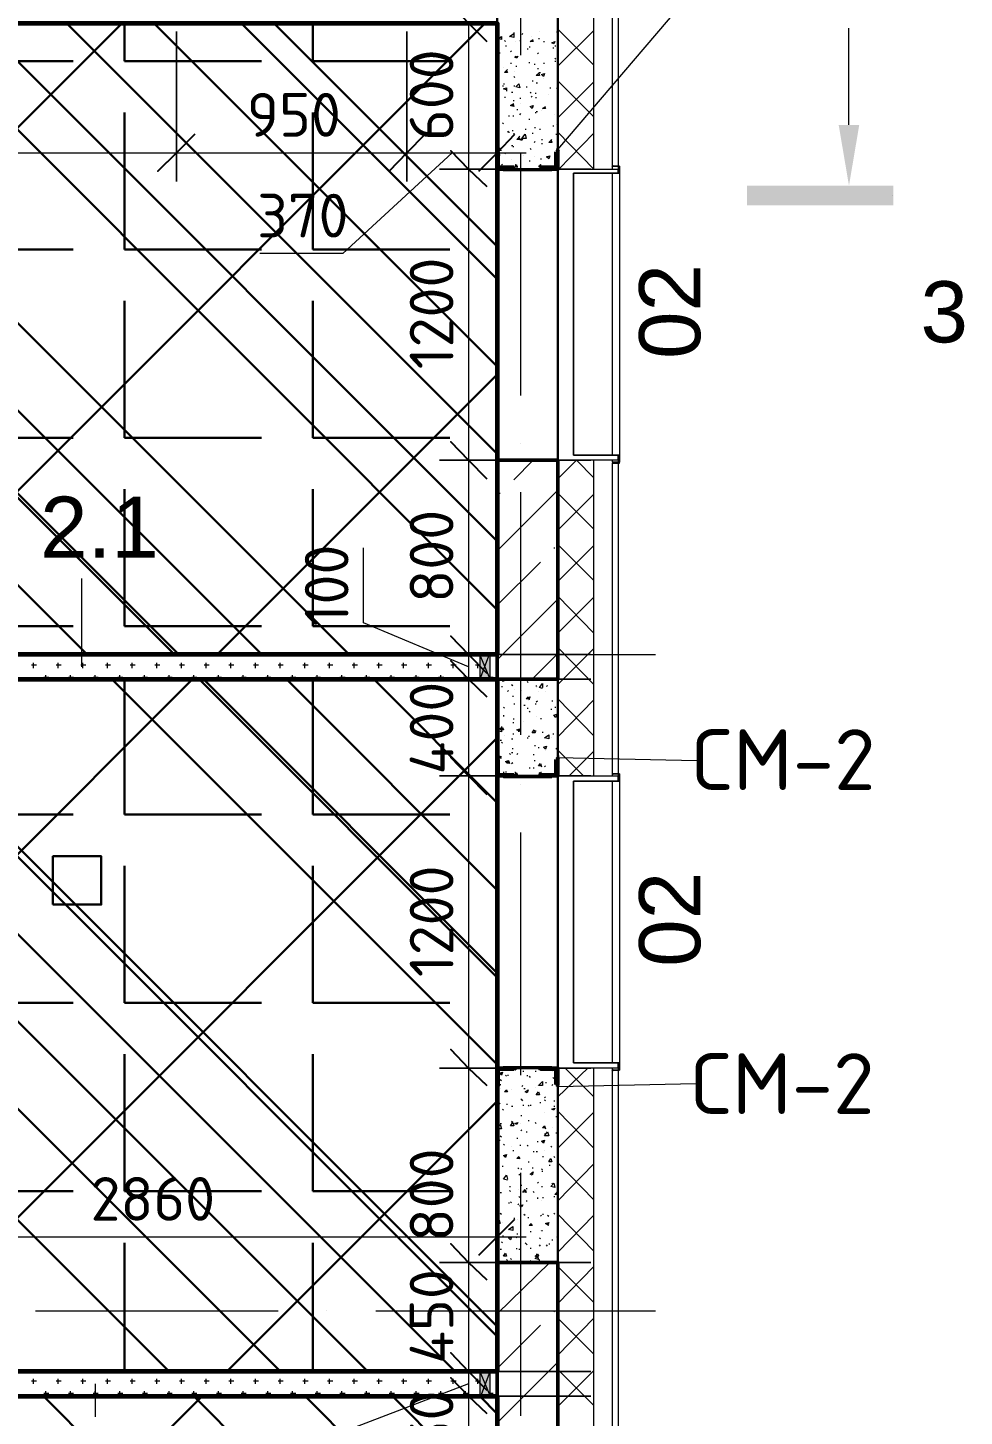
# Model space of a CAD drawing. Header units: millimetres. Extents: x -84737 to 172119, y -43083 to 59399.
# Drawn here: x 53876 to 57730, y 44044 to 49759 of the extents above; entities that cross this region are included whole.
import ezdxf

# ---------------------------------------------------------------- set-up
doc = ezdxf.new("R2010")
doc.units = ezdxf.units.MM
for name, color, linetype, lineweight in [('10) Плитка КР-3 300х300', 40, 'Continuous', 30), ('14) Плитка стены СТ-5.1', 3, 'Continuous', 60), ('19) Краска ПТ-5 потолок', 161, 'Continuous', 30), ('22) Шпакл. баз. фин. Потолок', 102, 'Continuous', 30)]:
    doc.layers.add(name, color=color, linetype=linetype, lineweight=lineweight)
for name, color, linetype in [('PDF _Марки', 7, 'Continuous'), ('PDF _Несущие колонны', 7, 'Continuous'), ('PDF _Обобщенные модели', 7, 'Continuous'), ('PDF _Обозначения', 7, 'Continuous'), ('PDF _Окна', 7, 'Continuous'), ('PDF _Оси', 7, 'Continuous'), ('PDF _Перекрытия', 7, 'Continuous'), ('PDF _Размеры-100', 7, 'Continuous'), ('PDF _Стены', 7, 'Continuous'), ('PDF _Текст', 7, 'Continuous'), ('PDF _Элементы узлов', 7, 'Continuous')]:
    doc.layers.add(name, color=color, linetype=linetype)
doc.styles.add('PDF GOSTCommon', font='arial.ttf')
doc.styles.add('PDF ISOCPEUR', font='isocpeur.ttf')

msp = doc.modelspace()

# ---------------------------------------------------------------- hatches: boundary and pattern name
at = {"layer": '10) Плитка КР-3 300х300', "transparency": 33554687}
h = msp.add_hatch(dxfattribs=at)
h.set_pattern_fill('ANGLE', color=256, scale=111)
h.set_pattern_definition([(0, (0, 0), (0, 775.335), [563.88, -211.455]), (90, (0, 0), (-775.335, 5e-14), [563.88, -211.455])])
h.paths.add_polyline_path([(52446.9, 46979.9), (52446.9, 47077.3), (55808, 47077.3), (55808, 44228.3), (52946.4, 44228.3), (52946.4, 45777.7), (53246.9, 45777.7), (53246.9, 45976.7), (52446.9, 45976.7)])
h.paths.add_polyline_path([(52446.9, 48029.7), (52446.9, 49778.1), (55808, 49778.1), (55808, 47178.9), (53246.9, 47178.9), (53246.9, 48029.7)])
h.paths.add_polyline_path([(46304.5, 41878.9), (46304.5, 44499.3), (47455.9, 44478.1), (47455.9, 45599.9), (49504.8, 45599.9), (49504.8, 44258), (49758.8, 44258), (49777.8, 45777.7), (52264.8, 45777.7), (52264.8, 45104.6), (52264.8, 45100.4), (52844.8, 45100.4), (52844.8, 44126.7), (55808, 44126.7), (55808, 41878.9), (49758.8, 41878.9), (49758.8, 42958.4), (49504.8, 42958.4), (49504.8, 41878.9)])
h.paths.add_polyline_path([(44755.2, 42827.2), (44755.2, 45777.7), (47358.6, 45777.7), (47358.6, 44579.7), (46054.8, 44579.7), (46054.8, 42827.2)])
at = {"layer": '19) Краска ПТ-5 потолок', "transparency": 33554687}
h = msp.add_hatch(dxfattribs=at)
h.set_pattern_fill('ANSI34', color=256, scale=80, angle=90)
h.paths.add_polyline_path([(52446.9, 46979.9), (52446.9, 47077.3), (55808, 47077.3), (55808, 44228.3), (52946.4, 44228.3), (52946.4, 45777.7), (53246.9, 45777.7), (53246.9, 45976.7), (52446.9, 45976.7)])
h.paths.add_polyline_path([(52446.9, 48029.7), (52446.9, 49778.1), (55808, 49778.1), (55808, 47178.9), (53246.9, 47178.9), (53246.9, 48029.7)])
h.paths.add_polyline_path([(46304.5, 41878.9), (46304.5, 44499.3), (47455.9, 44478.1), (47455.9, 45599.9), (49504.8, 45599.9), (49504.8, 44258), (49758.8, 44258), (49777.8, 45777.7), (52264.8, 45777.7), (52264.8, 45104.6), (52264.8, 45100.4), (52844.8, 45100.4), (52844.8, 44126.7), (55808, 44126.7), (55808, 41878.9), (49758.8, 41878.9), (49758.8, 42958.4), (49504.8, 42958.4), (49504.8, 41878.9)])
h.paths.add_polyline_path([(44755.2, 42827.2), (44755.2, 45777.7), (47358.6, 45777.7), (47358.6, 44579.7), (46054.8, 44579.7), (46054.8, 42827.2)])
at = {"layer": '22) Шпакл. баз. фин. Потолок', "transparency": 33554687}
h = msp.add_hatch(dxfattribs=at)
h.set_pattern_fill('ANSI37', color=256, scale=333)
h.paths.add_polyline_path([(52446.9, 46979.9), (52446.9, 47077.3), (55808, 47077.3), (55808, 44228.3), (52946.4, 44228.3), (52946.4, 45777.7), (53246.9, 45777.7), (53246.9, 45976.7), (52446.9, 45976.7)])
h.paths.add_polyline_path([(52446.9, 48029.7), (52446.9, 49778.1), (55808, 49778.1), (55808, 47178.9), (53246.9, 47178.9), (53246.9, 48029.7)])
h.paths.add_polyline_path([(46304.5, 41878.9), (46304.5, 44499.3), (47455.9, 44478.1), (47455.9, 45599.9), (49504.8, 45599.9), (49504.8, 44258), (49758.8, 44258), (49777.8, 45777.7), (52264.8, 45777.7), (52264.8, 45104.6), (52264.8, 45100.4), (52844.8, 45100.4), (52844.8, 44126.7), (55808, 44126.7), (55808, 41878.9), (49758.8, 41878.9), (49758.8, 42958.4), (49504.8, 42958.4), (49504.8, 41878.9)])
h.paths.add_polyline_path([(44755.2, 42827.2), (44755.2, 45777.7), (47358.6, 45777.7), (47358.6, 44579.7), (46054.8, 44579.7), (46054.8, 42827.2)])
at = {"layer": 'PDF _Окна', "transparency": 33554559}
for points in [[(56286.4, 49189.6), (56286.4, 49193.9), (56282.1, 49193.9), (56277.9, 49189.6), (56282.1, 49185.4), (56286.4, 49185.4)], [(56286.4, 46687.8), (56286.4, 46692.1), (56282.1, 46692.1), (56277.9, 46687.8), (56282.1, 46683.6), (56286.4, 46683.6)], [(56286.4, 45468.7), (56286.4, 45472.9), (56282.1, 45472.9), (56277.9, 45468.7), (56282.1, 45464.4), (56286.4, 45464.4)]]:
    msp.add_hatch(color=256, dxfattribs=at).paths.add_polyline_path(points)

# ---------------------------------------------------------------- linework, layer by layer
at = {"layer": '10) Плитка КР-3 300х300'}
for points in [[(52446.9, 48029.7), (52446.9, 49778.1), (55808, 49778.1), (55808, 47178.9), (53246.9, 47178.9), (53246.9, 48029.7)], [(52446.9, 46979.9), (52446.9, 47077.3), (55808, 47077.3), (55808, 44228.3), (52946.4, 44228.3), (52946.4, 45777.7), (53246.9, 45777.7), (53246.9, 45976.7), (52446.9, 45976.7)], [(46304.5, 41878.9), (46304.5, 44499.3), (47455.9, 44478.1), (47455.9, 45599.9), (49504.8, 45599.9), (49504.8, 44258), (49758.8, 44258), (49777.8, 45777.7), (52264.8, 45777.7), (52264.8, 45104.6), (52264.8, 45100.4), (52844.8, 45100.4), (52844.8, 44126.7), (55808, 44126.7), (55808, 41878.9), (49758.8, 41878.9), (49758.8, 42958.4), (49504.8, 42958.4), (49504.8, 41878.9)]]:
    msp.add_lwpolyline(points, close=True, dxfattribs=at)
at = {"layer": '14) Плитка стены СТ-5.1'}
for points in [[(52446.9, 48029.7), (52446.9, 49778.1), (55808, 49778.1), (55808, 47178.9), (53246.9, 47178.9), (53246.9, 48029.7)], [(52446.9, 46979.9), (52446.9, 47077.3), (55808, 47077.3), (55808, 44228.3), (52946.4, 44228.3), (52946.4, 45777.7), (53246.9, 45777.7), (53246.9, 45976.7), (52446.9, 45976.7)]]:
    msp.add_lwpolyline(points, close=True, dxfattribs=at)
msp.add_lwpolyline([(49504.8, 45599.9), (49504.8, 44258), (49758.8, 44258), (49777.8, 45777.7), (52264.8, 45777.7), (52264.8, 45104.6), (52264.8, 45100.4), (52844.8, 45100.4), (52844.8, 44126.7), (55808, 44126.7), (55808, 41878.9), (49758.8, 41878.9), (49758.8, 42958.4), (49504.8, 42958.4), (49504.8, 41878.9), (46304.5, 41878.9), (46304.5, 44499.3), (47455.9, 44478.1), (47455.9, 45599.9)], dxfattribs=at)
at = {"layer": 'PDF _Марки', "lineweight": 9}
for points in [[(56057.8, 49257.4), (56688.5, 49998.2)], [(54097.8, 47128.1), (54097.8, 47492.1)], [(56057.8, 46755.6), (56629.3, 46742.9)], [(56057.8, 45400.9), (56625, 45413.6)], [(54152.8, 44177.5), (54152.8, 44042.1)]]:
    msp.add_lwpolyline(points, dxfattribs=at)
at = {"layer": 'PDF _Несущие колонны', "lineweight": 50}
for points in [[(56057.8, 47077.3), (56057.8, 47978.9), (55808, 47978.9), (55808, 47077.3)], [(56057.8, 43779.6), (56057.8, 44677.1), (55808, 44677.1), (55808, 43779.6)]]:
    msp.add_lwpolyline(points, close=True, dxfattribs=at)
at = {"layer": 'PDF _Несущие колонны', "lineweight": 9}
for points in [[(55875.7, 47898.5), (55956.2, 47978.9)], [(55808, 47606.4), (56057.8, 47856.2)], [(55816.5, 47843.5), (55820.7, 47843.5)], [(56040.8, 47619.1), (56045.1, 47619.1)], [(55808, 47382.1), (55985.8, 47559.9)], [(55808, 47157.7), (56057.8, 47407.5)], [(55951.9, 47077.3), (56057.8, 47183.1)], [(55808, 44465.4), (56023.9, 44677.1)], [(56040.8, 44473.9), (56045.1, 44478.1)], [(55808, 44241), (55985.8, 44418.8)], [(55808, 44016.7), (56057.8, 44266.4)]]:
    msp.add_lwpolyline(points, dxfattribs=at)
at = {"layer": 'PDF _Обобщенные модели', "lineweight": 50}
for points in [[(55808, 49253.1), (55808, 49176.9), (55880, 49176.9)], [(55875.7, 49185.4), (55812.2, 49185.4), (55812.2, 49248.9)], [(55981.6, 49176.9), (56057.8, 49176.9), (56057.8, 49253.1)], [(56049.3, 49248.9), (56049.3, 49185.4), (55985.8, 49185.4)], [(55808, 46755.6), (55808, 46679.4), (55880, 46679.4)], [(55981.6, 46679.4), (56057.8, 46679.4), (56057.8, 46755.6)], [(55875.7, 46683.6), (55812.2, 46683.6), (55812.2, 46747.1)], [(56049.3, 46747.1), (56049.3, 46683.6), (55985.8, 46683.6)], [(55812.2, 45409.4), (55812.2, 45472.9), (55875.7, 45472.9)], [(56057.8, 45405.2), (56057.8, 45477.1), (55981.6, 45477.1)], [(55985.8, 45472.9), (56049.3, 45472.9), (56049.3, 45409.4)]]:
    msp.add_lwpolyline(points, dxfattribs=at)
at = {"layer": 'PDF _Обобщенные модели', "lineweight": 30}
for points in [[(56032.4, 49176.9), (56032.4, 49172.7), (55833.4, 49172.7), (55833.4, 49176.9)], [(56032.4, 46679.4), (56032.4, 46675.1), (55833.4, 46675.1), (55833.4, 46679.4)], [(55833.4, 45477.1), (55833.4, 45481.4), (56032.4, 45481.4), (56032.4, 45477.1)]]:
    msp.add_lwpolyline(points, dxfattribs=at)
at = {"layer": 'PDF _Обобщенные модели', "lineweight": 50}
msp.add_lwpolyline([(55880, 45477.1), (55808, 45477.1), (55808, 45405.2, 0.474319), (55816.5, 45411.5)], format="xyb", dxfattribs=at)
for centre, radius, start, end in [((55812.4, 49253), 6.35, 0, 101.5359), ((56062.2, 49253), 6.35, 78.4641, 180), ((55880.1, 49185.3), 6.35, 348.4641, 90), ((55990.2, 49185.3), 6.35, 90, 191.5359), ((55812.4, 46751.1), 6.35, 0, 101.5359), ((56062.2, 46751.1), 6.35, 78.4641, 180), ((55880.1, 46683.4), 6.35, 348.4641, 90), ((55990.2, 46683.4), 6.35, 90, 191.5359), ((55877.9, 45479.2), 6.35, 269.9943, 11.4978), ((55987.9, 45479.3), 6.36, 168.5022, 270.0057), ((56059.9, 45411.5), 6.35, 179.9943, 281.4978)]:
    msp.add_arc(centre, radius, start, end, dxfattribs=at)
at = {"layer": 'PDF _Обозначения', "lineweight": 9}
for points in [[(57255.8, 49359), (57255.8, 49756.9)], [(57433.6, 49066.9), (57433.6, 49066.9)]]:
    msp.add_lwpolyline(points, dxfattribs=at)
at = {"layer": 'PDF _Обозначения', "transparency": 33554559}
for points in [[(57255.8, 49109.2), (57213.4, 49359), (57298.1, 49359)], [(56836.7, 49028.8), (57437.8, 49028.8), (56836.7, 49109.2)], [(57437.8, 49028.8), (56836.7, 49109.2), (57437.8, 49109.2)]]:
    msp.add_solid(points, dxfattribs=at)
at = {"layer": 'PDF _Окна', "lineweight": 18}
for points in [[(56311.8, 49160), (56311.8, 49189.6), (56282.1, 49189.6), (56311.8, 49189.6), (56311.8, 49160), (56121.3, 49160), (56121.3, 48000.1), (56311.8, 48000.1), (56311.8, 47970.5), (56282.1, 47970.5), (56282.1, 47966.3), (56311.8, 47966.3), (56311.8, 48000.1)], [(56282.1, 48000.1), (56121.3, 48000.1), (56121.3, 49160), (56282.1, 49160)], [(56311.8, 46658.2), (56311.8, 46687.8), (56282.1, 46687.8), (56311.8, 46687.8), (56311.8, 46658.2), (56121.3, 46658.2), (56121.3, 45498.3), (56311.8, 45498.3), (56311.8, 45468.7), (56282.1, 45468.7), (56311.8, 45468.7), (56311.8, 45498.3)], [(56282.1, 45498.3), (56121.3, 45498.3), (56121.3, 46658.2), (56282.1, 46658.2)]]:
    msp.add_lwpolyline(points, dxfattribs=at)
for points in [[(56282.1, 49160), (56311.8, 49160), (56311.8, 48000.1), (56282.1, 48000.1)], [(56282.1, 46658.2), (56311.8, 46658.2), (56311.8, 45498.3), (56282.1, 45498.3)]]:
    msp.add_lwpolyline(points, close=True, dxfattribs=at)
at = {"layer": 'PDF _Окна', "transparency": 33554559}
for points in [[(55736.1, 47077.3), (55778.4, 47077.3), (55736.1, 47178.9)], [(55778.4, 47077.3), (55736.1, 47178.9), (55778.4, 47178.9)], [(55778.4, 44228.3), (55736.1, 44228.3), (55778.4, 44126.7)], [(55736.1, 44228.3), (55778.4, 44126.7), (55736.1, 44126.7)]]:
    msp.add_solid(points, dxfattribs=at)
at = {"layer": 'PDF _Оси', "lineweight": 9}
for points in [[(55905.4, 49646.8), (55905.4, 50645.9)], [(55905.4, 49447.9), (55905.4, 49447.9)], [(55905.4, 48245.6), (55905.4, 49244.7)], [(55905.4, 48046.7), (55905.4, 48046.7)], [(55905.4, 46848.7), (55905.4, 47847.7)], [(53907.3, 47178.9), (54906.3, 47178.9)], [(55105.3, 47178.9), (55105.3, 47178.9)], [(55308.5, 47178.9), (56459.9, 47178.9)], [(55905.4, 46645.5), (55905.4, 46645.5)], [(55905.4, 45447.5), (55905.4, 46446.5)], [(55905.4, 45248.5), (55905.4, 45248.5)], [(55905.4, 44046.3), (55905.4, 45045.4)], [(53907.3, 44478.1), (54906.3, 44478.1)], [(55105.3, 44478.1), (55105.3, 44478.1)], [(55308.5, 44478.1), (56459.9, 44478.1)]]:
    msp.add_lwpolyline(points, dxfattribs=at)
at = {"layer": 'PDF _Перекрытия', "lineweight": 30}
msp.add_lwpolyline([(53979.3, 46150.2), (54178.2, 46150.2), (54178.2, 46349.2), (53979.3, 46349.2)], close=True, dxfattribs=at)
at = {"layer": 'PDF _Размеры-100', "lineweight": 25}
for points in [[(55765.7, 49701.9), (55689.5, 49778.1), (55617.5, 49854.3), (55689.5, 49778.1)], [(54563.5, 49320.9), (54487.3, 49244.7), (54411.1, 49168.5), (54487.3, 49244.7)], [(55511.7, 49320.9), (55435.5, 49244.7), (55363.5, 49168.5), (55435.5, 49244.7)], [(55765.7, 49105), (55689.5, 49176.9), (55617.5, 49253.1), (55689.5, 49176.9)], [(55765.7, 47902.8), (55689.5, 47978.9), (55617.5, 48055.1), (55689.5, 47978.9)], [(55765.7, 47102.7), (55689.5, 47178.9), (55617.5, 47255.1), (55689.5, 47178.9)], [(55765.7, 47005.3), (55689.5, 47077.3), (55617.5, 47153.5), (55689.5, 47077.3)], [(55765.7, 46603.2), (55689.5, 46679.4), (55617.5, 46755.6), (55689.5, 46679.4)], [(55765.7, 45405.2), (55689.5, 45477.1), (55617.5, 45553.3), (55689.5, 45477.1)], [(55765.7, 44605.1), (55689.5, 44677.1), (55617.5, 44753.3), (55689.5, 44677.1)], [(55765.7, 44152.1), (55689.5, 44228.3), (55617.5, 44304.5), (55689.5, 44228.3)], [(55765.7, 44054.8), (55689.5, 44126.7), (55617.5, 44202.9), (55689.5, 44126.7)]]:
    msp.add_lwpolyline(points, close=True, dxfattribs=at)
at = {"layer": 'PDF _Размеры-100', "lineweight": 9}
for points in [[(55689.5, 49778.1), (55689.5, 49176.9), (55689.5, 47978.9), (55689.5, 47178.9), (55689.5, 47077.3), (55689.5, 46679.4), (55689.5, 45477.1), (55689.5, 44677.1), (55689.5, 44228.3), (55689.5, 44126.7), (55689.5, 43779.6), (56193.2, 43779.6), (55571, 43779.6), (56193.2, 43779.6), (55689.5, 43779.6), (55689.5, 41760.4)], [(52226.7, 49244.7), (52446.9, 49244.7), (54487.3, 49244.7), (55435.5, 49244.7), (55435.5, 49744.2), (55435.5, 49126.1), (55435.5, 49744.2), (55435.5, 49244.7), (55926.5, 49244.7)], [(55808, 49126.1), (55808, 49744.2), (55808, 49244.7)], [(55621.8, 49244.7), (55173, 48829.8), (54830.1, 48829.8)], [(55689.5, 47128.1), (55257.7, 47310.1), (55257.7, 47619.1)], [(52146.3, 44782.9), (52345.3, 44782.9), (52844.8, 44782.9), (52946.4, 44782.9), (52946.4, 45282.4), (52946.4, 44660.1), (52946.4, 45282.4), (52946.4, 44782.9), (55926.5, 44782.9)], [(55808, 44660.1), (55808, 45282.4), (55808, 44782.9)], [(55689.5, 44177.5), (55202.7, 43991.3), (55202.7, 43682.3)]]:
    msp.add_lwpolyline(points, dxfattribs=at)
for points in [[(54487.3, 49244.7), (54487.3, 49744.2), (54487.3, 49126.1), (54487.3, 49744.2)], [(55689.5, 49176.9), (56193.2, 49176.9), (55571, 49176.9), (56193.2, 49176.9)], [(55689.5, 47978.9), (56193.2, 47978.9), (55571, 47978.9), (56193.2, 47978.9)], [(55689.5, 47178.9), (56193.2, 47178.9), (55571, 47178.9), (56193.2, 47178.9)], [(55689.5, 47077.3), (56193.2, 47077.3), (55571, 47077.3), (56193.2, 47077.3)], [(55689.5, 46679.4), (56193.2, 46679.4), (55571, 46679.4), (56193.2, 46679.4)], [(55689.5, 45477.1), (56193.2, 45477.1), (55571, 45477.1), (56193.2, 45477.1)], [(55689.5, 44677.1), (56193.2, 44677.1), (55571, 44677.1), (56193.2, 44677.1)], [(55689.5, 44228.3), (56193.2, 44228.3), (55571, 44228.3), (56193.2, 44228.3)], [(55689.5, 44126.7), (56193.2, 44126.7), (55571, 44126.7), (56193.2, 44126.7)]]:
    msp.add_lwpolyline(points, close=True, dxfattribs=at)
at = {"layer": 'PDF _Размеры-100', "lineweight": 25}
for points in [[(55731.8, 49168.5), (55808, 49244.7), (55880, 49320.9)], [(55731.8, 44706.7), (55808, 44782.9), (55880, 44854.9)]]:
    msp.add_lwpolyline(points, dxfattribs=at)
at = {"layer": 'PDF _Стены', "lineweight": 30}
for points in [[(55808, 47978.9), (55808, 52178.3)], [(56057.8, 47978.9), (56057.8, 52178.3)], [(55808, 49176.9), (56057.8, 49176.9)], [(56307.5, 49176.9), (56307.5, 49160)], [(56307.5, 48000.1), (56307.5, 47978.9)], [(55808, 46679.4), (56057.8, 46679.4)], [(56307.5, 46679.4), (56307.5, 46658.2)], [(56307.5, 45498.3), (56307.5, 45477.1)], [(56057.8, 45477.1), (55808, 45477.1)]]:
    msp.add_lwpolyline(points, dxfattribs=at)
at = {"layer": 'PDF _Стены', "lineweight": 18}
for points in [[(56057.8, 49176.9), (56307.5, 49176.9), (56307.5, 49189.6), (56307.5, 50967.6), (56307.5, 50980.3), (56057.8, 50980.3)], [(56205.9, 49176.9), (56205.9, 50980.3)], [(56282.1, 49176.9), (56282.1, 49189.6), (56282.1, 50967.6), (56282.1, 50980.3)], [(56307.5, 47970.5), (56307.5, 47978.9), (56057.8, 47978.9), (56057.8, 47077.3)], [(56057.8, 46679.4), (56307.5, 46679.4), (56307.5, 46687.8), (56307.5, 47966.3)], [(56205.9, 46679.4), (56205.9, 47978.9)], [(56282.1, 47970.5), (56282.1, 47978.9)], [(56282.1, 46679.4), (56282.1, 46687.8), (56282.1, 47966.3)], [(55736.1, 47178.9), (53695.7, 47178.9)], [(55778.4, 47077.3), (55808, 47077.3), (55808, 47178.9), (55778.4, 47178.9)], [(53695.7, 47077.3), (55736.1, 47077.3)], [(55736.1, 44228.3), (52946.4, 44228.3), (52946.4, 45777.7), (52844.8, 45777.7), (52844.8, 45176.6), (52345.3, 45176.6)], [(51807.7, 41629.2), (51807.7, 41379.4), (51816.1, 41379.4), (56307.5, 41379.4), (56307.5, 45468.7), (56307.5, 45477.1), (56057.8, 45477.1)], [(51807.7, 41404.8), (51816.1, 41404.8), (56282.1, 41404.8), (56282.1, 45468.7), (56282.1, 45477.1)], [(51807.7, 41476.8), (56205.9, 41476.8), (56205.9, 45477.1)], [(52264.8, 45176.6), (52264.8, 45100.4), (52844.8, 45100.4), (52844.8, 44126.7), (55736.1, 44126.7)], [(56057.8, 44677.1), (56057.8, 43779.6)], [(55778.4, 44126.7), (55808, 44126.7), (55808, 44228.3), (55778.4, 44228.3)]]:
    msp.add_lwpolyline(points, dxfattribs=at)
at = {"layer": 'PDF _Стены', "lineweight": 9}
for points in [[(55824.9, 49723), (55824.9, 49710.3), (55812.2, 49714.6)], [(56045.1, 49701.9), (56040.8, 49693.4), (56032.4, 49697.6)], [(56057.8, 49693.4), (56053.5, 49693.4)], [(55892.7, 49642.6), (55888.4, 49634.1), (55880, 49638.4)], [(56002.7, 49570.6), (55998.5, 49557.9), (55990, 49566.4)], [(55901.1, 49511.4), (55884.2, 49515.6), (55896.9, 49528.3)], [(55956.2, 49439.4), (55951.9, 49426.7), (55943.5, 49435.2)], [(55926.5, 49303.9), (55909.6, 49303.9), (55922.3, 49320.9)], [(55913.8, 49303.9), (55909.6, 49295.5), (55901.1, 49299.7)], [(56023.9, 49232), (56019.7, 49219.3), (56011.2, 49227.7)], [(56053.5, 46933.4), (56049.3, 46920.7), (56040.8, 46929.1)], [(55829.2, 46878.3), (55833.4, 46869.9), (55820.7, 46869.9)], [(55896.9, 46861.4), (55896.9, 46865.6), (55888.4, 46869.9), (55901.1, 46874.1)], [(55960.4, 46869.9), (55964.6, 46857.2), (55951.9, 46857.2)], [(56019.7, 46831.8), (56002.7, 46836), (56019.7, 46848.7)], [(56011.2, 46802.1), (56007, 46789.4), (55998.5, 46797.9)], [(55854.6, 46742.9), (55850.3, 46730.2), (55841.9, 46738.6)], [(55854.6, 46742.9), (55858.8, 46730.2), (55846.1, 46734.4)], [(55829.2, 45460.2), (55824.9, 45447.5), (55816.5, 45456)], [(55846.1, 45388.2), (55850.3, 45379.8), (55837.6, 45379.8)], [(55935, 45388.2), (55930.8, 45375.5), (55922.3, 45379.8)], [(55977.3, 45379.8), (55981.6, 45367.1), (55968.9, 45367.1)], [(55994.3, 45405.2), (55977.3, 45405.2), (55994.3, 45422.1)], [(56045.1, 45312), (56040.8, 45303.6), (56032.4, 45307.8)], [(55824.9, 45227.4), (55808, 45227.4), (55820.7, 45244.3)], [(55871.5, 45252.8), (55875.7, 45240.1), (55863, 45240.1)], [(55892.7, 45252.8), (55888.4, 45244.3), (55880, 45248.5)], [(56019.7, 45197.7), (56002.7, 45197.7), (56015.4, 45214.7)], [(56002.7, 45180.8), (55998.5, 45168.1), (55990, 45176.6)], [(55846.1, 45121.5), (55841.9, 45108.8), (55833.4, 45117.3)], [(55896.9, 45113.1), (55901.1, 45104.6), (55888.4, 45104.6)], [(56028.1, 45104.6), (56032.4, 45091.9), (56019.7, 45091.9)], [(55956.2, 45049.6), (55951.9, 45036.9), (55943.5, 45041.1)], [(56045.1, 44986.1), (56028.1, 44990.3), (56040.8, 45003)], [(56053.5, 44964.9), (56057.8, 44956.5), (56045.1, 44956.5)], [(55913.8, 44914.1), (55909.6, 44905.7), (55901.1, 44909.9)], [(55816.5, 44850.6), (55820.7, 44837.9), (55808, 44842.2)], [(55871.5, 44808.3), (55854.6, 44812.5), (55871.5, 44825.2)], [(55947.7, 44837.9), (55951.9, 44829.5), (55939.2, 44829.5)], [(55867.3, 44782.9), (55863, 44770.2), (55854.6, 44778.7)], [(55841.9, 44715.2), (55846.1, 44702.5), (55833.4, 44702.5)], [(55973.1, 44702.5), (55977.3, 44689.8), (55964.6, 44694)]]:
    msp.add_lwpolyline(points, close=True, dxfattribs=at)
for points in [[(55875.7, 49740), (55875.7, 49718.8), (55858.8, 49723), (55875.7, 49735.7)], [(55863, 49727.3), (55867.3, 49727.3)], [(55909.6, 49731.5), (55913.8, 49735.7)], [(55947.7, 49723), (55947.7, 49723)], [(55981.6, 49744.2), (55981.6, 49744.2)], [(56053.5, 49744.2), (56053.5, 49740)], [(56205.9, 49604.5), (56057.8, 49752.7)], [(56057.8, 49600.3), (56205.9, 49748.4)], [(55837.6, 49706.1), (55841.9, 49701.9)], [(55841.9, 49684.9), (55846.1, 49684.9)], [(55863, 49659.5), (55867.3, 49663.8)], [(55884.2, 49701.9), (55884.2, 49701.9)], [(55901.1, 49706.1), (55905.4, 49706.1)], [(55930.8, 49672.2), (55935, 49672.2)], [(55939.2, 49680.7), (55943.5, 49680.7)], [(55951.9, 49710.3), (55956.2, 49701.9), (55943.5, 49701.9), (55956.2, 49710.3)], [(55977.3, 49714.6), (55981.6, 49714.6)], [(55998.5, 49701.9), (56002.7, 49701.9)], [(56036.6, 49676.5), (56040.8, 49676.5)], [(56045.1, 49684.9), (56049.3, 49684.9)], [(55816.5, 49655.3), (55820.7, 49655.3)], [(55863, 49613), (55867.3, 49613)], [(55880, 49638.4), (55884.2, 49642.6)], [(55939.2, 49617.2), (55939.2, 49613)], [(55960.4, 49608.7), (55964.6, 49608.7)], [(55973.1, 49651.1), (55977.3, 49655.3)], [(55998.5, 49613), (56002.7, 49613)], [(56045.1, 49634.1), (56049.3, 49629.9)], [(56045.1, 49621.4), (56049.3, 49621.4)], [(55812.2, 49587.6), (55816.5, 49591.8)], [(55833.4, 49596), (55833.4, 49596)], [(55846.1, 49583.3), (55850.3, 49574.9), (55837.6, 49574.9), (55850.3, 49587.6)], [(55875.7, 49557.9), (55880, 49553.7)], [(55880, 49579.1), (55880, 49579.1)], [(55884.2, 49600.3), (55888.4, 49600.3)], [(55977.3, 49574.9), (55981.6, 49562.2), (55968.9, 49562.2), (55981.6, 49574.9), (55985.8, 49574.9)], [(55973.1, 49591.8), (55977.3, 49591.8)], [(55998.5, 49549.5), (55998.5, 49549.5)], [(55829.2, 49519.8), (55833.4, 49519.8)], [(55833.4, 49528.3), (55837.6, 49528.3)], [(55846.1, 49502.9), (55833.4, 49507.1), (55846.1, 49511.4), (55846.1, 49498.7)], [(55867.3, 49494.4), (55871.5, 49494.4)], [(55875.7, 49519.8), (55880, 49519.8)], [(55926.5, 49515.6), (55930.8, 49515.6)], [(55943.5, 49494.4), (55947.7, 49490.2)], [(55951.9, 49541), (55956.2, 49541)], [(55968.9, 49532.5), (55973.1, 49532.5)], [(56023.9, 49511.4), (56028.1, 49511.4)], [(56053.5, 49511.4), (56053.5, 49507.1)], [(56205.9, 49392.8), (56057.8, 49541)], [(56057.8, 49388.6), (56205.9, 49536.8)], [(55837.6, 49473.3), (55841.9, 49473.3)], [(55871.5, 49447.9), (55875.7, 49435.2), (55863, 49439.4), (55875.7, 49447.9)], [(55875.7, 49456.3), (55875.7, 49460.6)], [(55901.1, 49469), (55905.4, 49469)], [(55947.7, 49473.3), (55951.9, 49477.5)], [(55964.6, 49490.2), (55968.9, 49490.2)], [(55968.9, 49469), (55968.9, 49473.3)], [(56002.7, 49435.2), (56007, 49426.7), (55994.3, 49426.7), (56007, 49435.2)], [(56019.7, 49486), (56019.7, 49486)], [(55854.6, 49397.1), (55858.8, 49397.1)], [(55871.5, 49397.1), (55875.7, 49397.1)], [(55888.4, 49422.5), (55892.7, 49422.5)], [(55901.1, 49401.3), (55905.4, 49405.5)], [(55939.2, 49384.4), (55939.2, 49380.1)], [(55964.6, 49409.8), (55968.9, 49409.8)], [(55968.9, 49414), (55973.1, 49414)], [(55990, 49418.2), (55990, 49418.2)], [(56045.1, 49401.3), (56045.1, 49401.3)], [(55808, 49325.1), (55808, 49325.1)], [(55829.2, 49367.4), (55833.4, 49363.2)], [(55850.3, 49329.3), (55854.6, 49333.6)], [(55854.6, 49329.3), (55858.8, 49329.3)], [(55871.5, 49333.6), (55871.5, 49337.8)], [(55875.7, 49325.1), (55875.7, 49320.9)], [(55922.3, 49342), (55926.5, 49342)], [(55951.9, 49325.1), (55956.2, 49325.1)], [(55964.6, 49346.3), (55964.6, 49350.5)], [(55981.6, 49342), (55985.8, 49342)], [(56036.6, 49354.7), (56040.8, 49354.7)], [(56049.3, 49320.9), (56053.5, 49320.9)], [(56057.8, 49359), (56053.5, 49359), (56057.8, 49363.2)], [(56057.8, 49359), (56057.8, 49359)], [(56205.9, 49176.9), (56057.8, 49329.3)], [(56062, 49176.9), (56205.9, 49325.1)], [(55867.3, 49274.3), (55871.5, 49274.3)], [(55871.5, 49270.1), (55875.7, 49270.1)], [(55896.9, 49308.2), (55901.1, 49299.7), (55888.4, 49299.7), (55901.1, 49312.4)], [(55892.7, 49303.9), (55896.9, 49303.9)], [(55960.4, 49287), (55964.6, 49291.2)], [(55990, 49299.7), (55994.3, 49299.7)], [(55990, 49282.8), (55994.3, 49282.8)], [(56028.1, 49299.7), (56032.4, 49287), (56019.7, 49287), (56032.4, 49299.7)], [(56036.6, 49291.2), (56036.6, 49291.2)], [(56053.5, 49299.7), (56057.8, 49299.7)], [(56053.5, 49278.5), (56053.5, 49278.5)], [(55808, 49257.4), (55808, 49257.4)], [(55816.5, 49236.2), (55820.7, 49236.2)], [(55837.6, 49244.7), (55841.9, 49240.4)], [(55867.3, 49215), (55867.3, 49215)], [(55918.1, 49232), (55918.1, 49232)], [(55939.2, 49210.8), (55943.5, 49210.8)], [(55943.5, 49261.6), (55947.7, 49257.4)], [(55960.4, 49227.7), (55960.4, 49227.7)], [(55985.8, 49219.3), (55990, 49219.3)], [(56015.4, 49227.7), (56015.4, 49227.7)], [(56053.5, 49236.2), (56053.5, 49240.4)], [(56057.8, 49227.7), (56057.8, 49227.7)], [(55824.9, 49193.9), (55829.2, 49198.1)], [(56049.3, 49176.9), (56053.5, 49181.2)], [(56057.8, 47902.8), (56134, 47978.9), (56205.9, 47907)], [(56205.9, 47695.3), (56057.8, 47843.5)], [(56057.8, 47691.1), (56205.9, 47839.3)], [(56205.9, 47483.7), (56057.8, 47631.8)], [(56057.8, 47479.4), (56205.9, 47627.6)], [(56205.9, 47267.8), (56057.8, 47420.2)], [(56057.8, 47267.8), (56205.9, 47415.9)], [(56205.9, 47056.1), (56057.8, 47208.5)], [(53949.6, 47174.6), (53949.6, 47178.9)], [(54051.2, 47174.6), (54051.2, 47178.9)], [(54152.8, 47174.6), (54152.8, 47178.9)], [(54254.4, 47174.6), (54254.4, 47178.9)], [(54356, 47174.6), (54356, 47178.9)], [(54457.6, 47174.6), (54457.6, 47178.9)], [(54559.2, 47174.6), (54559.2, 47178.9)], [(54660.8, 47174.6), (54660.8, 47178.9)], [(54762.4, 47174.6), (54762.4, 47178.9)], [(54864, 47174.6), (54864, 47178.9)], [(54965.6, 47174.6), (54965.6, 47178.9)], [(55067.2, 47174.6), (55067.2, 47178.9)], [(55168.8, 47174.6), (55168.8, 47178.9)], [(55270.4, 47174.6), (55270.4, 47178.9)], [(55372, 47174.6), (55372, 47178.9)], [(55473.6, 47174.6), (55473.6, 47178.9)], [(55575.2, 47174.6), (55575.2, 47178.9)], [(55676.8, 47174.6), (55676.8, 47178.9)], [(55778.4, 47174.6), (55778.4, 47178.9)], [(56057.8, 47056.1), (56205.9, 47204.3)], [(53890.4, 47136.5), (53911.5, 47136.5)], [(53898.8, 47123.8), (53898.8, 47145)], [(53949.6, 47077.3), (53949.6, 47094.2)], [(53992, 47136.5), (54013.1, 47136.5)], [(54000.4, 47123.8), (54000.4, 47145)], [(54051.2, 47077.3), (54051.2, 47094.2)], [(54093.6, 47136.5), (54114.7, 47136.5)], [(54102, 47123.8), (54102, 47145)], [(54152.8, 47077.3), (54152.8, 47094.2)], [(54195.2, 47136.5), (54216.3, 47136.5)], [(54203.6, 47123.8), (54203.6, 47145)], [(54254.4, 47077.3), (54254.4, 47094.2)], [(54296.8, 47136.5), (54317.9, 47136.5)], [(54305.2, 47123.8), (54305.2, 47145)], [(54356, 47077.3), (54356, 47094.2)], [(54398.4, 47136.5), (54419.5, 47136.5)], [(54406.8, 47123.8), (54406.8, 47145)], [(54457.6, 47077.3), (54457.6, 47094.2)], [(54500, 47136.5), (54521.1, 47136.5)], [(54508.4, 47123.8), (54508.4, 47145)], [(54559.2, 47077.3), (54559.2, 47094.2)], [(54601.6, 47136.5), (54622.7, 47136.5)], [(54610, 47123.8), (54610, 47145)], [(54660.8, 47077.3), (54660.8, 47094.2)], [(54703.2, 47136.5), (54724.3, 47136.5)], [(54711.6, 47123.8), (54711.6, 47145)], [(54762.4, 47077.3), (54762.4, 47094.2)], [(54804.7, 47136.5), (54825.9, 47136.5)], [(54813.2, 47123.8), (54813.2, 47145)], [(54864, 47077.3), (54864, 47094.2)], [(54906.3, 47136.5), (54927.5, 47136.5)], [(54914.8, 47123.8), (54914.8, 47145)], [(54965.6, 47077.3), (54965.6, 47094.2)], [(55007.9, 47136.5), (55029.1, 47136.5)], [(55016.4, 47123.8), (55016.4, 47145)], [(55067.2, 47077.3), (55067.2, 47094.2)], [(55109.5, 47136.5), (55130.7, 47136.5)], [(55118, 47123.8), (55118, 47145)], [(55168.8, 47077.3), (55168.8, 47094.2)], [(55211.1, 47136.5), (55232.3, 47136.5)], [(55219.6, 47123.8), (55219.6, 47145)], [(55270.4, 47077.3), (55270.4, 47094.2)], [(55312.7, 47136.5), (55333.9, 47136.5)], [(55321.2, 47123.8), (55321.2, 47145)], [(55372, 47077.3), (55372, 47094.2)], [(55414.3, 47136.5), (55435.5, 47136.5)], [(55422.8, 47123.8), (55422.8, 47145)], [(55473.6, 47077.3), (55473.6, 47094.2)], [(55515.9, 47136.5), (55537.1, 47136.5)], [(55524.4, 47123.8), (55524.4, 47145)], [(55575.2, 47077.3), (55575.2, 47094.2)], [(55617.5, 47136.5), (55638.7, 47136.5)], [(55626, 47123.8), (55626, 47145)], [(55676.8, 47077.3), (55676.8, 47094.2)], [(55719.1, 47136.5), (55736.1, 47136.5)], [(55727.6, 47123.8), (55727.6, 47145)], [(55778.4, 47077.3), (55778.4, 47094.2)], [(53941.2, 47085.7), (53962.3, 47085.7)], [(54042.8, 47085.7), (54063.9, 47085.7)], [(54144.4, 47085.7), (54165.5, 47085.7)], [(54246, 47085.7), (54267.1, 47085.7)], [(54347.6, 47085.7), (54368.7, 47085.7)], [(54449.2, 47085.7), (54470.3, 47085.7)], [(54550.8, 47085.7), (54571.9, 47085.7)], [(54652.4, 47085.7), (54673.5, 47085.7)], [(54754, 47085.7), (54775.1, 47085.7)], [(54855.5, 47085.7), (54876.7, 47085.7)], [(54957.1, 47085.7), (54978.3, 47085.7)], [(55058.7, 47085.7), (55079.9, 47085.7)], [(55160.3, 47085.7), (55181.5, 47085.7)], [(55261.9, 47085.7), (55283.1, 47085.7)], [(55363.5, 47085.7), (55384.7, 47085.7)], [(55465.1, 47085.7), (55486.3, 47085.7)], [(55566.7, 47085.7), (55587.9, 47085.7)], [(55668.3, 47085.7), (55689.5, 47085.7)], [(55778.4, 47085.7), (55791.1, 47085.7)], [(55812.2, 47034.9), (55812.2, 47034.9)], [(55833.4, 47077.3), (55833.4, 47068.8), (55824.9, 47077.3), (55829.2, 47077.3)], [(55824.9, 47047.6), (55829.2, 47047.6)], [(55867.3, 47056.1), (55871.5, 47051.9)], [(55880, 47034.9), (55880, 47034.9)], [(55930.8, 47068.8), (55935, 47064.6)], [(55968.9, 47051.9), (55968.9, 47047.6)], [(55968.9, 47043.4), (55968.9, 47043.4)], [(55973.1, 47047.6), (55973.1, 47047.6)], [(55994.3, 47039.2), (55981.6, 47043.4), (55994.3, 47060.3), (55994.3, 47043.4)], [(56011.2, 47047.6), (56015.4, 47051.9)], [(55808, 47005.3), (55808, 47009.5)], [(55808, 47005.3), (55808, 47005.3)], [(55850.3, 47026.5), (55854.6, 47030.7)], [(55871.5, 47009.5), (55871.5, 47005.3)], [(55909.6, 47030.7), (55909.6, 47030.7)], [(55939.2, 46996.9), (55930.8, 47001.1), (55943.5, 47005.3), (55939.2, 46996.9), (55926.5, 46996.9), (55935, 47005.3), (55939.2, 46992.6)], [(55968.9, 46984.2), (55973.1, 46988.4)], [(55977.3, 47026.5), (55977.3, 47026.5)], [(56007, 47026.5), (56007, 47026.5)], [(56032.4, 46988.4), (56036.6, 46988.4)], [(56205.9, 46844.5), (56057.8, 46996.9)], [(56057.8, 46840.2), (56205.9, 46992.6)], [(55833.4, 46963), (55837.6, 46958.8)], [(55833.4, 46929.1), (55833.4, 46924.9)], [(55875.7, 46975.7), (55880, 46975.7)], [(55918.1, 46971.5), (55922.3, 46971.5)], [(55930.8, 46958.8), (55935, 46958.8)], [(55939.2, 46946.1), (55943.5, 46941.8)], [(55964.6, 46975.7), (55968.9, 46975.7)], [(55968.9, 46924.9), (55968.9, 46924.9)], [(56028.1, 46954.5), (56032.4, 46954.5)], [(56045.1, 46963), (56049.3, 46963)], [(55824.9, 46882.6), (55824.9, 46861.4), (55808, 46865.6), (55824.9, 46878.3)], [(55871.5, 46899.5), (55875.7, 46899.5)], [(55875.7, 46912.2), (55875.7, 46916.4)], [(55918.1, 46903.7), (55918.1, 46903.7)], [(55964.6, 46865.6), (55968.9, 46865.6)], [(55985.8, 46916.4), (55990, 46916.4)], [(55820.7, 46827.5), (55824.9, 46827.5)], [(55824.9, 46819.1), (55829.2, 46814.8)], [(55837.6, 46844.5), (55837.6, 46844.5)], [(55867.3, 46831.8), (55871.5, 46831.8)], [(55871.5, 46852.9), (55875.7, 46852.9)], [(55930.8, 46836), (55935, 46836)], [(55935, 46840.2), (55935, 46840.2)], [(55939.2, 46840.2), (55939.2, 46844.5)], [(55964.6, 46802.1), (55964.6, 46806.4)], [(55994.3, 46861.4), (55994.3, 46857.2)], [(56032.4, 46836), (56032.4, 46836)], [(56036.6, 46852.9), (56040.8, 46852.9)], [(56053.5, 46857.2), (56057.8, 46857.2)], [(55820.7, 46759.8), (55824.9, 46759.8)], [(55858.8, 46772.5), (55863, 46768.3)], [(55867.3, 46776.7), (55871.5, 46776.7)], [(55871.5, 46789.4), (55871.5, 46793.7)], [(55888.4, 46768.3), (55892.7, 46772.5)], [(55956.2, 46768.3), (55960.4, 46768.3)], [(55977.3, 46797.9), (55977.3, 46793.7)], [(56007, 46785.2), (56007, 46785.2)], [(56049.3, 46789.4), (56053.5, 46793.7)], [(56053.5, 46764), (56057.8, 46764)], [(56053.5, 46755.6), (56057.8, 46755.6)], [(56163.6, 46679.4), (56057.8, 46785.2)], [(56104.3, 46679.4), (56205.9, 46781)], [(55833.4, 46696.3), (55833.4, 46692.1)], [(55841.9, 46696.3), (55846.1, 46696.3)], [(55867.3, 46730.2), (55871.5, 46734.4)], [(55939.2, 46713.2), (55943.5, 46713.2)], [(55956.2, 46713.2), (55960.4, 46713.2)], [(55960.4, 46742.9), (55964.6, 46742.9)], [(55990, 46721.7), (55977.3, 46721.7), (55985.8, 46730.2), (55990, 46717.5)], [(56002.7, 46717.5), (56007, 46721.7)], [(56045.1, 46730.2), (56049.3, 46730.2)], [(56053.5, 46696.3), (56057.8, 46696.3)], [(55824.9, 46679.4), (55824.9, 46679.4)], [(55960.4, 46679.4), (55960.4, 46683.6)], [(55820.7, 45451.7), (55824.9, 45456)], [(55841.9, 45447.5), (55846.1, 45443.3)], [(55850.3, 45447.5), (55854.6, 45447.5)], [(55913.8, 45464.4), (55918.1, 45464.4)], [(55930.8, 45447.5), (55930.8, 45443.3)], [(55939.2, 45443.3), (55943.5, 45439)], [(55964.6, 45464.4), (55968.9, 45464.4)], [(56007, 45477.1), (56011.2, 45477.1)], [(56011.2, 45468.7), (56015.4, 45468.7)], [(56036.6, 45464.4), (56036.6, 45464.4)], [(56036.6, 45439), (56040.8, 45434.8)], [(56057.8, 45358.6), (56180.5, 45477.1)], [(56205.9, 45358.6), (56087.4, 45477.1)], [(55820.7, 45430.6), (55824.9, 45426.3)], [(55820.7, 45392.5), (55820.7, 45392.5)], [(55867.3, 45388.2), (55867.3, 45388.2)], [(55909.6, 45400.9), (55913.8, 45405.2)], [(55918.1, 45392.5), (55922.3, 45392.5)], [(55964.6, 45396.7), (55964.6, 45396.7)], [(55973.1, 45405.2), (55973.1, 45405.2)], [(56007, 45417.9), (56011.2, 45417.9)], [(56032.4, 45405.2), (56036.6, 45409.4)], [(55808, 45354.4), (55808, 45350.1)], [(55816.5, 45329), (55820.7, 45333.2)], [(55846.1, 45329), (55850.3, 45329)], [(55867.3, 45320.5), (55871.5, 45320.5)], [(55905.4, 45350.1), (55909.6, 45345.9)], [(55909.6, 45341.7), (55913.8, 45345.9)], [(55913.8, 45324.7), (55918.1, 45324.7)], [(55935, 45324.7), (55939.2, 45320.5)], [(55943.5, 45324.7), (55947.7, 45324.7)], [(55985.8, 45333.2), (55985.8, 45337.4)], [(56002.7, 45354.4), (56007, 45358.6)], [(56002.7, 45345.9), (56007, 45341.7)], [(56040.8, 45341.7), (56045.1, 45341.7)], [(56040.8, 45320.5), (56045.1, 45320.5)], [(55816.5, 45269.7), (55816.5, 45269.7)], [(55829.2, 45307.8), (55833.4, 45303.6)], [(55905.4, 45282.4), (55909.6, 45282.4)], [(56002.7, 45295.1), (56002.7, 45295.1)], [(56049.3, 45278.2), (56053.5, 45278.2)], [(56205.9, 45146.9), (56057.8, 45299.3)], [(56057.8, 45146.9), (56205.9, 45295.1)], [(55812.2, 45210.4), (55816.5, 45210.4)], [(55820.7, 45248.5), (55824.9, 45248.5)], [(55867.3, 45252.8), (55871.5, 45252.8), (55867.3, 45257)], [(55905.4, 45218.9), (55909.6, 45223.1)], [(55926.5, 45214.7), (55930.8, 45214.7)], [(55935, 45261.2), (55939.2, 45261.2)], [(55964.6, 45252.8), (55968.9, 45248.5)], [(56007, 45231.6), (55994.3, 45231.6), (56002.7, 45240.1), (56007, 45227.4)], [(55998.5, 45235.8), (56002.7, 45235.8)], [(56002.7, 45206.2), (56007, 45206.2)], [(56036.6, 45231.6), (56036.6, 45231.6)], [(56049.3, 45210.4), (56053.5, 45210.4)], [(55812.2, 45146.9), (55812.2, 45151.2)], [(55816.5, 45180.8), (55820.7, 45180.8)], [(55820.7, 45197.7), (55824.9, 45193.5)], [(55833.4, 45163.9), (55837.6, 45159.6)], [(55867.3, 45155.4), (55867.3, 45155.4)], [(55888.4, 45189.3), (55892.7, 45189.3)], [(55901.1, 45159.6), (55905.4, 45159.6)], [(55930.8, 45159.6), (55935, 45155.4)], [(55973.1, 45176.6), (55973.1, 45172.3)], [(55998.5, 45172.3), (55998.5, 45176.6)], [(56028.1, 45155.4), (56032.4, 45151.2)], [(55837.6, 45117.3), (55841.9, 45117.3)], [(55871.5, 45138.5), (55875.7, 45138.5)], [(55901.1, 45100.4), (55901.1, 45100.4)], [(55935, 45091.9), (55939.2, 45091.9)], [(55956.2, 45134.2), (55960.4, 45134.2)], [(55968.9, 45134.2), (55973.1, 45134.2)], [(55994.3, 45113.1), (55998.5, 45113.1)], [(56002.7, 45138.5), (56002.7, 45138.5)], [(56040.8, 45113.1), (56045.1, 45108.8)], [(55808, 45087.7), (55812.2, 45087.7)], [(55829.2, 45075), (55829.2, 45070.7)], [(55850.3, 45015.7), (55833.4, 45020), (55846.1, 45036.9), (55850.3, 45020)], [(55892.7, 45066.5), (55896.9, 45062.3)], [(55896.9, 45036.9), (55901.1, 45041.1)], [(55905.4, 45062.3), (55909.6, 45062.3)], [(55951.9, 45066.5), (55956.2, 45066.5)], [(55990, 45062.3), (55994.3, 45058.1)], [(55994.3, 45049.6), (55994.3, 45053.8)], [(56023.9, 45075), (56023.9, 45079.2)], [(56205.9, 44935.3), (56057.8, 45087.7)], [(56057.8, 44931.1), (56205.9, 45083.4)], [(55808, 45028.4), (55808, 45028.4)], [(55858.8, 44990.3), (55863, 44990.3)], [(55896.9, 44977.6), (55896.9, 44977.6)], [(55905.4, 44994.6), (55909.6, 44994.6)], [(55913.8, 44964.9), (55922.3, 44977.6), (55926.5, 44964.9), (55913.8, 44969.2)], [(55926.5, 44981.9), (55930.8, 44981.9)], [(55973.1, 45003), (55977.3, 45007.3)], [(55990, 44990.3), (55994.3, 44990.3)], [(56032.4, 45003), (56036.6, 44998.8)], [(55820.7, 44964.9), (55824.9, 44964.9)], [(55854.6, 44922.6), (55858.8, 44922.6)], [(55858.8, 44973.4), (55863, 44969.2)], [(55863, 44926.8), (55867.3, 44922.6)], [(55896.9, 44948), (55901.1, 44943.8)], [(55926.5, 44931.1), (55930.8, 44931.1)], [(55956.2, 44969.2), (55960.4, 44964.9)], [(55973.1, 44943.8), (55973.1, 44939.5)], [(55990, 44931.1), (55990, 44931.1)], [(55994.3, 44943.8), (55998.5, 44943.8)], [(56040.8, 44948), (56045.1, 44948)], [(56057.8, 44964.9), (56053.5, 44969.2), (56057.8, 44969.2)], [(56053.5, 44964.9), (56057.8, 44960.7)], [(55812.2, 44918.4), (55812.2, 44918.4)], [(55820.7, 44880.3), (55824.9, 44876)], [(55892.7, 44914.1), (55896.9, 44918.4)], [(55918.1, 44876), (55922.3, 44871.8)], [(55935, 44863.3), (55935, 44859.1)], [(55985.8, 44867.6), (55990, 44871.8)], [(55994.3, 44876), (55998.5, 44876)], [(56015.4, 44871.8), (56019.7, 44867.6)], [(56040.8, 44880.3), (56040.8, 44880.3)], [(56040.8, 44880.3), (56045.1, 44876)], [(56205.9, 44723.6), (56057.8, 44876)], [(56057.8, 44719.4), (56205.9, 44871.8)], [(55808, 44850.6), (55812.2, 44850.6)], [(55829.2, 44842.2), (55829.2, 44842.2)], [(55875.7, 44859.1), (55880, 44859.1)], [(55892.7, 44854.9), (55892.7, 44854.9)], [(55985.8, 44808.3), (55985.8, 44808.3)], [(55990, 44808.3), (55994.3, 44808.3)], [(56019.7, 44829.5), (56007, 44837.9), (56019.7, 44842.2), (56015.4, 44829.5)], [(55824.9, 44761.7), (55829.2, 44757.5)], [(55829.2, 44787.1), (55833.4, 44787.1)], [(55884.2, 44782.9), (55888.4, 44778.7)], [(55888.4, 44795.6), (55892.7, 44795.6)], [(55922.3, 44757.5), (55926.5, 44753.3), (55930.8, 44749)], [(55943.5, 44804.1), (55947.7, 44804.1)], [(55981.6, 44778.7), (55985.8, 44774.4)], [(55981.6, 44744.8), (55985.8, 44749)], [(56011.2, 44744.8), (56015.4, 44749)], [(56019.7, 44753.3), (56023.9, 44753.3)], [(56032.4, 44770.2), (56036.6, 44770.2)], [(56057.8, 44778.7), (56053.5, 44782.9), (56057.8, 44787.1)], [(55820.7, 44732.1), (55824.9, 44732.1)], [(55863, 44694), (55867.3, 44689.8)], [(55888.4, 44732.1), (55888.4, 44736.3)], [(55896.9, 44732.1), (55901.1, 44732.1)], [(55943.5, 44736.3), (55947.7, 44736.3)], [(55977.3, 44706.7), (55973.1, 44698.2), (55964.6, 44702.5), (55977.3, 44710.9)], [(55968.9, 44710.9), (55973.1, 44710.9)], [(55846.1, 44689.8), (55850.3, 44685.5)], [(55943.5, 44685.5), (55947.7, 44681.3)], [(55981.6, 44685.5), (55981.6, 44689.8)], [(56040.8, 44681.3), (56045.1, 44677.1)], [(56057.8, 44507.7), (56205.9, 44660.1)], [(56205.9, 44512), (56057.8, 44660.1)], [(56057.8, 44296.1), (56205.9, 44448.5)], [(56205.9, 44300.3), (56057.8, 44448.5)], [(56205.9, 44088.7), (56057.8, 44236.8)], [(53890.4, 44190.2), (53911.5, 44190.2)], [(53898.8, 44177.5), (53898.8, 44198.7)], [(53992, 44190.2), (54013.1, 44190.2)], [(54000.4, 44177.5), (54000.4, 44198.7)], [(54093.6, 44190.2), (54114.7, 44190.2)], [(54102, 44177.5), (54102, 44198.7)], [(54195.2, 44190.2), (54216.3, 44190.2)], [(54203.6, 44177.5), (54203.6, 44198.7)], [(54296.8, 44190.2), (54317.9, 44190.2)], [(54305.2, 44177.5), (54305.2, 44198.7)], [(54398.4, 44190.2), (54419.5, 44190.2)], [(54406.8, 44177.5), (54406.8, 44198.7)], [(54500, 44190.2), (54521.1, 44190.2)], [(54508.4, 44177.5), (54508.4, 44198.7)], [(54601.6, 44190.2), (54622.7, 44190.2)], [(54610, 44177.5), (54610, 44198.7)], [(54703.2, 44190.2), (54724.3, 44190.2)], [(54711.6, 44177.5), (54711.6, 44198.7)], [(54804.7, 44190.2), (54825.9, 44190.2)], [(54813.2, 44177.5), (54813.2, 44198.7)], [(54906.3, 44190.2), (54927.5, 44190.2)], [(54914.8, 44177.5), (54914.8, 44198.7)], [(55007.9, 44190.2), (55029.1, 44190.2)], [(55016.4, 44177.5), (55016.4, 44198.7)], [(55109.5, 44190.2), (55130.7, 44190.2)], [(55118, 44177.5), (55118, 44198.7)], [(55211.1, 44190.2), (55232.3, 44190.2)], [(55219.6, 44177.5), (55219.6, 44198.7)], [(55312.7, 44190.2), (55333.9, 44190.2)], [(55321.2, 44177.5), (55321.2, 44198.7)], [(55414.3, 44190.2), (55435.5, 44190.2)], [(55422.8, 44177.5), (55422.8, 44198.7)], [(55515.9, 44190.2), (55537.1, 44190.2)], [(55524.4, 44177.5), (55524.4, 44198.7)], [(55617.5, 44190.2), (55638.7, 44190.2)], [(55626, 44177.5), (55626, 44198.7)], [(55719.1, 44190.2), (55736.1, 44190.2)], [(55727.6, 44177.5), (55727.6, 44198.7)], [(56057.8, 44084.4), (56205.9, 44232.6)], [(53941.2, 44139.4), (53962.3, 44139.4)], [(53949.6, 44126.7), (53949.6, 44147.9)], [(54042.8, 44139.4), (54063.9, 44139.4)], [(54051.2, 44126.7), (54051.2, 44147.9)], [(54144.4, 44139.4), (54165.5, 44139.4)], [(54152.8, 44126.7), (54152.8, 44147.9)], [(54246, 44139.4), (54267.1, 44139.4)], [(54254.4, 44126.7), (54254.4, 44147.9)], [(54347.6, 44139.4), (54368.7, 44139.4)], [(54356, 44126.7), (54356, 44147.9)], [(54449.2, 44139.4), (54470.3, 44139.4)], [(54457.6, 44126.7), (54457.6, 44147.9)], [(54550.8, 44139.4), (54571.9, 44139.4)], [(54559.2, 44126.7), (54559.2, 44147.9)], [(54652.4, 44139.4), (54673.5, 44139.4)], [(54660.8, 44126.7), (54660.8, 44147.9)], [(54754, 44139.4), (54775.1, 44139.4)], [(54762.4, 44126.7), (54762.4, 44147.9)], [(54855.5, 44139.4), (54876.7, 44139.4)], [(54864, 44126.7), (54864, 44147.9)], [(54957.1, 44139.4), (54978.3, 44139.4)], [(54965.6, 44126.7), (54965.6, 44147.9)], [(55058.7, 44139.4), (55079.9, 44139.4)], [(55067.2, 44126.7), (55067.2, 44147.9)], [(55160.3, 44139.4), (55181.5, 44139.4)], [(55168.8, 44126.7), (55168.8, 44147.9)], [(55261.9, 44139.4), (55283.1, 44139.4)], [(55270.4, 44126.7), (55270.4, 44147.9)], [(55363.5, 44139.4), (55384.7, 44139.4)], [(55372, 44126.7), (55372, 44147.9)], [(55465.1, 44139.4), (55486.3, 44139.4)], [(55473.6, 44126.7), (55473.6, 44147.9)], [(55566.7, 44139.4), (55587.9, 44139.4)], [(55575.2, 44126.7), (55575.2, 44147.9)], [(55668.3, 44139.4), (55689.5, 44139.4)], [(55676.8, 44126.7), (55676.8, 44147.9)], [(55778.4, 44126.7), (55778.4, 44147.9)], [(55778.4, 44139.4), (55791.1, 44139.4)]]:
    msp.add_lwpolyline(points, dxfattribs=at)
at = {"layer": 'PDF _Стены', "lineweight": 30}
msp.add_lwpolyline([(56057.8, 44677.1), (55808, 44677.1), (55808, 47077.3), (56057.8, 47077.3)], close=True, dxfattribs=at)
at = {"layer": 'PDF _Элементы узлов', "lineweight": 18}
for points in [[(55778.4, 47077.3), (55778.4, 47178.9), (55736.1, 47178.9), (55736.1, 47077.3)], [(55736.1, 44228.3), (55736.1, 44126.7), (55778.4, 44126.7), (55778.4, 44228.3)]]:
    msp.add_lwpolyline(points, close=True, dxfattribs=at)
at = {"layer": 'PDF _Элементы узлов', "lineweight": 9}
for points in [[(55736.1, 47077.3), (55778.4, 47077.3), (55778.4, 47178.9), (55736.1, 47178.9)], [(55778.4, 44228.3), (55736.1, 44228.3), (55736.1, 44126.7), (55778.4, 44126.7)]]:
    msp.add_lwpolyline(points, close=True, dxfattribs=at)
for points in [[(55778.4, 47077.3), (55736.1, 47178.9)], [(55774.1, 47178.9), (55736.1, 47077.3)], [(55736.1, 44228.3), (55778.4, 44126.7)], [(55740.3, 44126.7), (55778.4, 44228.3)]]:
    msp.add_lwpolyline(points, dxfattribs=at)
at = {"layer": 'PDF _Элементы узлов', "transparency": 33554559}
for points in [[(55736.1, 47077.3), (55778.4, 47077.3), (55736.1, 47178.9)], [(55778.4, 47077.3), (55736.1, 47178.9), (55778.4, 47178.9)], [(55778.4, 44228.3), (55736.1, 44228.3), (55778.4, 44126.7)], [(55736.1, 44228.3), (55778.4, 44126.7), (55736.1, 44126.7)]]:
    msp.add_solid(points, dxfattribs=at)

# ---------------------------------------------------------------- texts
at = {"layer": 'PDF _Текст', "attachment_point": 4, "rotation": 90}
for s, insert, char_height, style in [('600', (55537.7, 49293.2), 180, 'PDF ISOCPEUR'), ('1200', (55537.7, 48353.4), 180, 'PDF ISOCPEUR'), ('02', (56519.6, 48395.8), 251.59, 'PDF GOSTCommon'), ('800', (55537.7, 47392.5), 180, 'PDF ISOCPEUR'), ('100', (55105.9, 47295.1), 180, 'PDF ISOCPEUR'), ('400', (55537.7, 46685.5), 180, 'PDF ISOCPEUR'), ('1200', (55537.7, 45851.5), 180, 'PDF ISOCPEUR'), ('02', (56519.6, 45893.9), 251.59, 'PDF GOSTCommon'), ('450 800', (55537.7, 44259.8), 180, 'PDF ISOCPEUR'), ('350', (55537.7, 43768.7), 180, 'PDF ISOCPEUR')]:
    msp.add_mtext(s, dxfattribs=dict(at, insert=insert, char_height=char_height, style=style))
at = {"layer": 'PDF _Текст', "attachment_point": 4}
for s, insert, char_height, style in [('950', (54777.3, 49400.7), 180, 'PDF ISOCPEUR'), ('370', (54819.7, 48985.8), 180, 'PDF ISOCPEUR'), ('3', (57550.2, 48588.1), 251.6, 'PDF GOSTCommon'), ('2.1', (53926.4, 47703.4), 251.59, 'PDF GOSTCommon'), ('СМ-2', (56610.4, 46746.8), 250, 'PDF ISOCPEUR'), ('СМ-2', (56606.2, 45413.3), 250, 'PDF ISOCPEUR'), ('2860', (54133.9, 44938.8), 180, 'PDF ISOCPEUR')]:
    msp.add_mtext(s, dxfattribs=dict(at, insert=insert, char_height=char_height, style=style))

doc.saveas('drawing.dxf')
